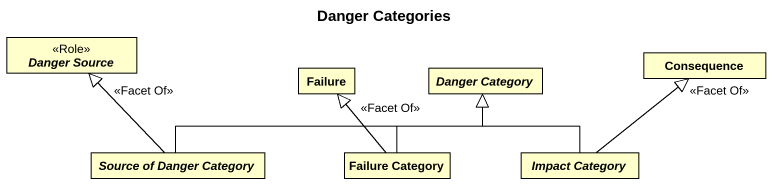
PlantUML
@startuml
title Danger Categories
hide circle
hide empty members
abstract class "Danger Source" as Danger_Source <<Role>>
class Failure
abstract class "Danger Category" as Danger_Category
class Consequence
abstract class "Source of Danger Category" as Source_of_Danger_Category
class "Failure Category" as Failure_Category
abstract class "Impact Category" as Impact_Category
Source_of_Danger_Category -up-|> Danger_Source : <<Facet Of>>
Source_of_Danger_Category -right-|> Danger_Category
Failure_Category -up-|> Failure : <<Facet Of>>
Failure_Category -up-|> Danger_Category
Impact_Category -up-|> Danger_Category
Impact_Category -up-|> Consequence : <<Facet Of>>
@enduml
